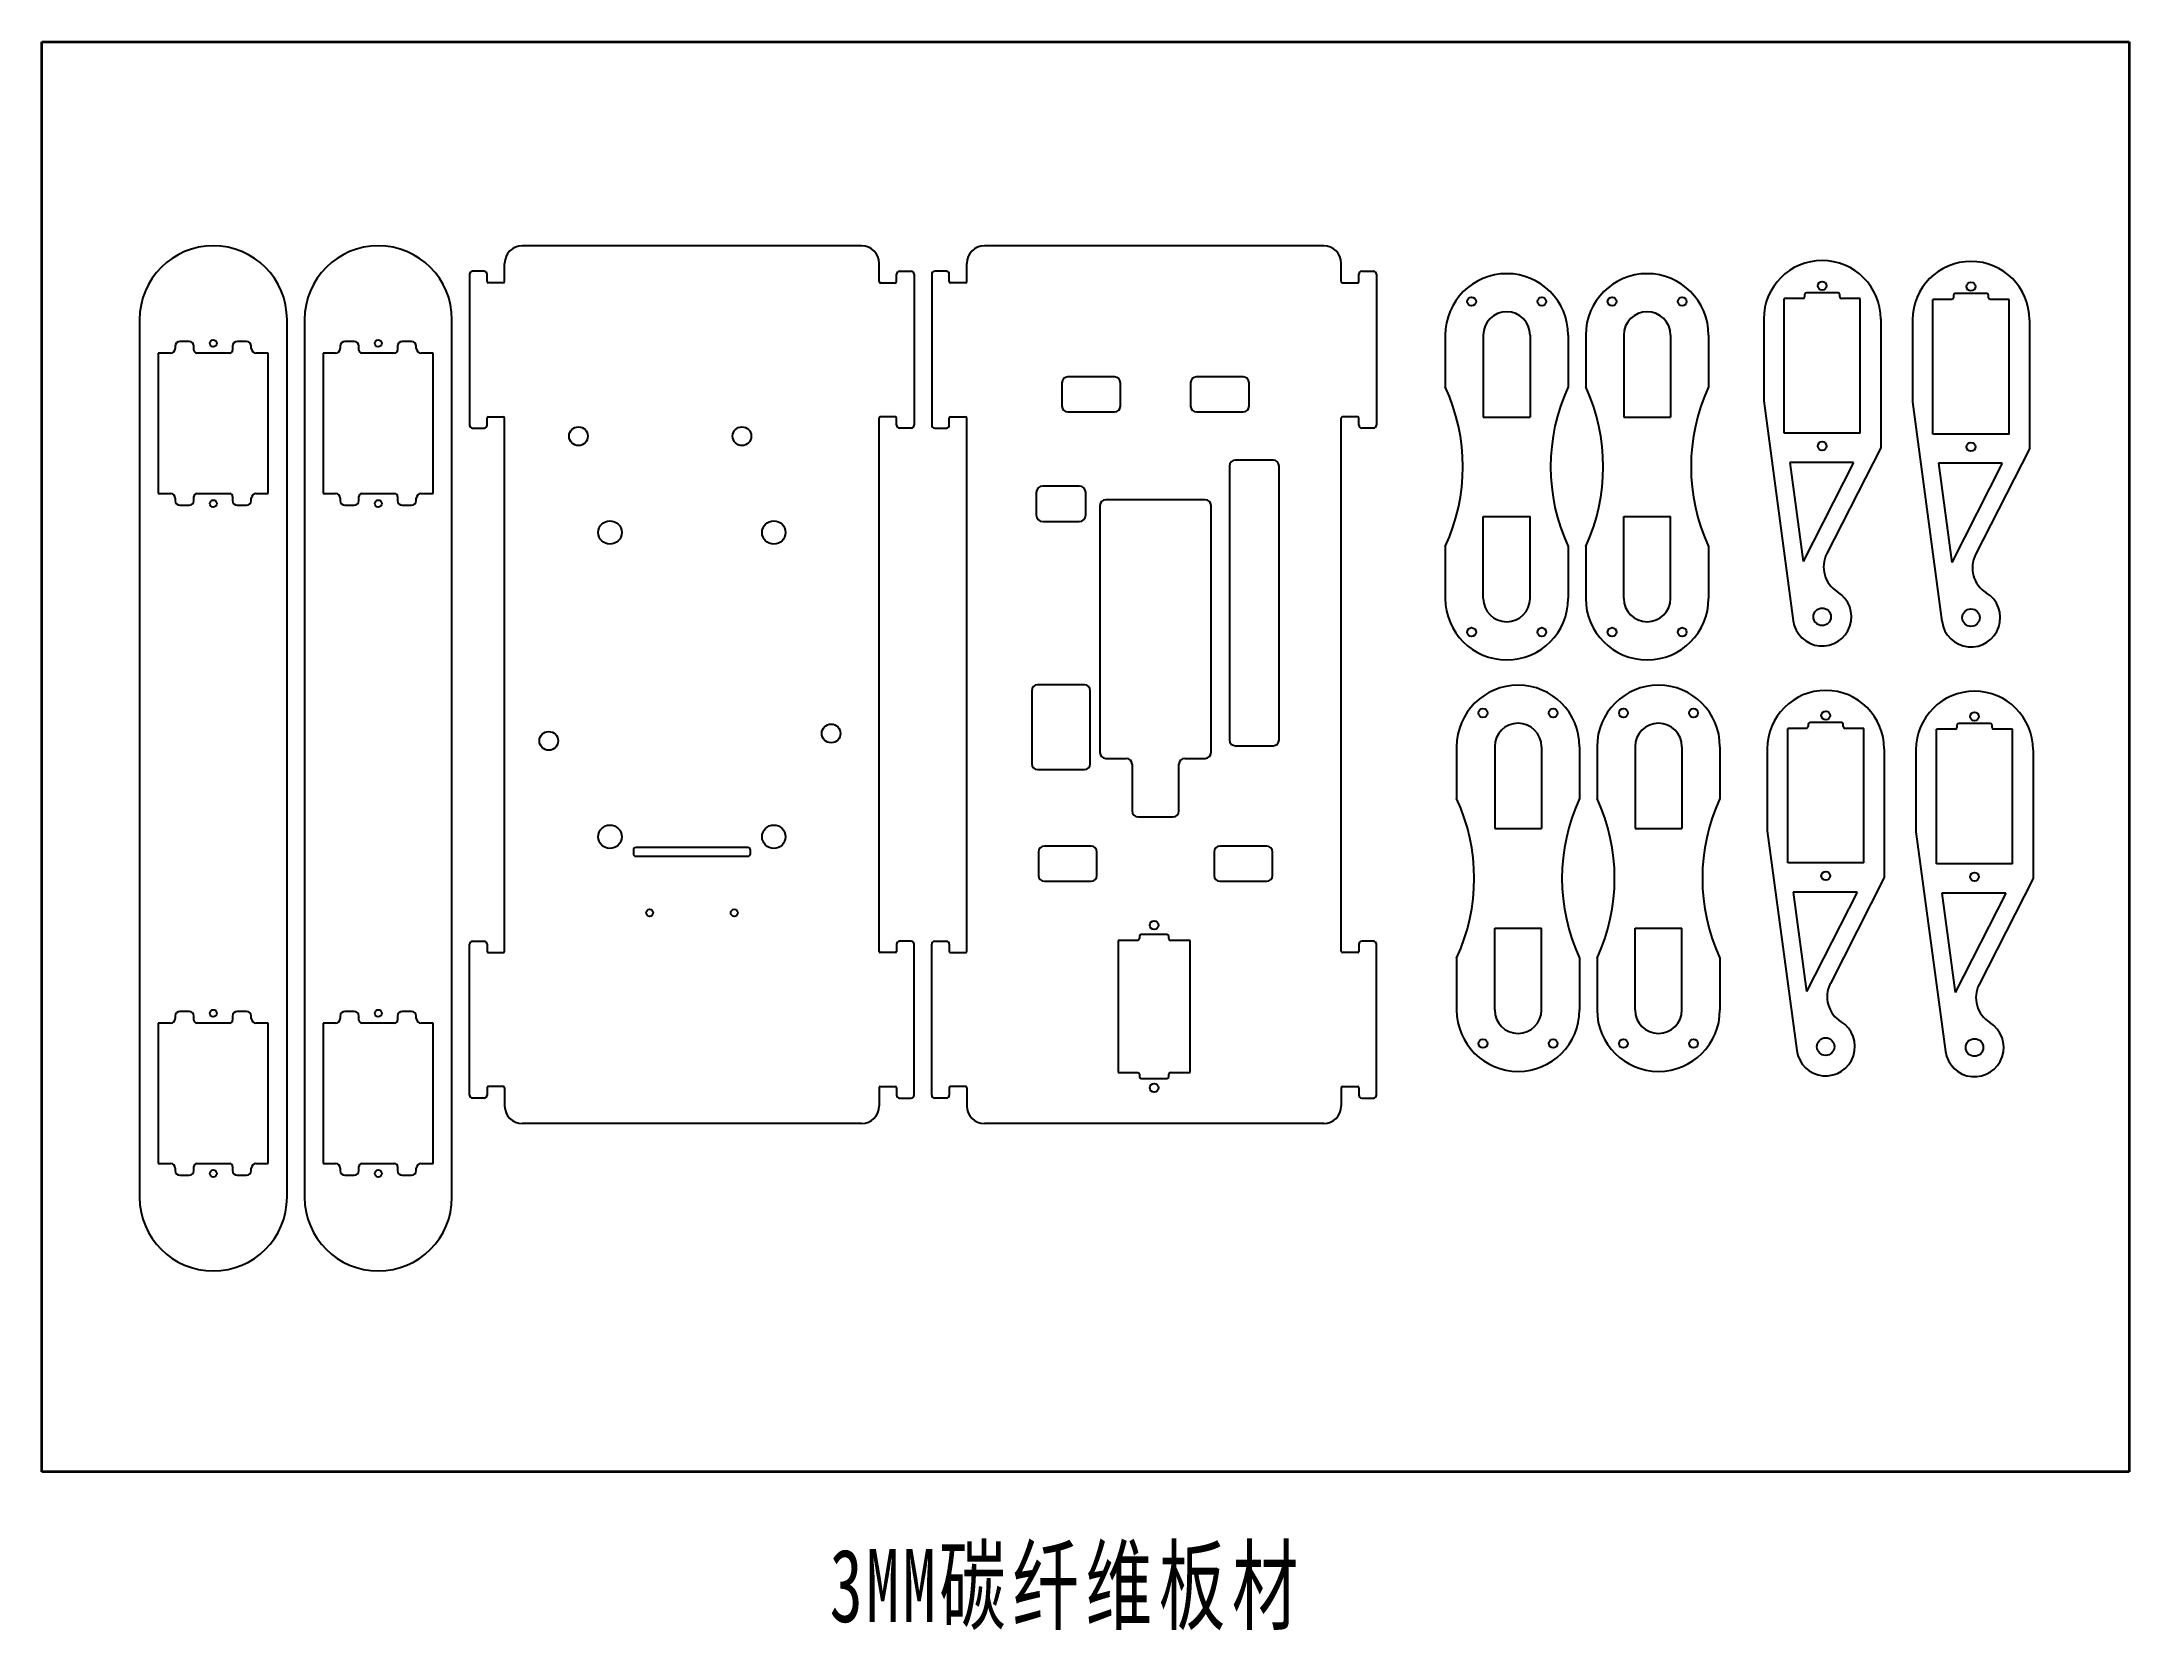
# Model space of a CAD drawing. Header units: millimetres. Extents: x 134 to 491, y 14 to 285.
import ezdxf

# ---------------------------------------------------------------- set-up
doc = ezdxf.new("R2010")
doc.units = ezdxf.units.MM
doc.layers.get('0').update_dxf_attribs({"lineweight": 35})
doc.layers.add('尺寸线层', color=3, linetype='Continuous', lineweight=18)
doc.layers.add('粗实线层', color=7, linetype='Continuous', lineweight=35)
doc.styles.add('标准', font='', dxfattribs={"width": 0.667})
doc.styles.get('标准').set_extended_font_data('宋体')

msp = doc.modelspace()

# ---------------------------------------------------------------- linework, layer by layer
at = {"color": 7, "linetype": 'Continuous', "lineweight": 25}
for p, q in [((274.12, 250.37), (216.12, 250.37)), ((353.12, 250.37), (295.12, 250.37)), ((213.12, 244.27), (213.12, 247.37)), ((277.12, 244.27), (277.12, 247.37)), ((292.12, 244.27), (292.12, 247.37)), ((356.12, 244.27), (356.12, 247.37)), ((207.12, 245.52), (207.12, 219.72)), ((209.62, 246.02), (207.62, 246.02)), ((210.12, 244.27), (210.12, 245.52)), ((212.92, 244.07), (210.32, 244.07)), ((277.32, 244.07), (279.92, 244.07)), ((280.12, 244.27), (280.12, 245.52)), ((280.62, 246.02), (282.62, 246.02)), ((283.12, 245.52), (283.12, 219.72)), ((286.12, 245.52), (286.12, 219.72)), ((288.62, 246.02), (286.62, 246.02)), ((289.12, 244.27), (289.12, 245.52)), ((291.92, 244.07), (289.32, 244.07)), ((356.32, 244.07), (358.92, 244.07)), ((359.12, 244.27), (359.12, 245.52)), ((359.62, 246.02), (361.62, 246.02)), ((362.12, 245.52), (362.12, 219.72)), ((431.81, 218.35), (431.81, 241.35)), ((435.01, 241.35), (431.81, 241.35)), ((435.31, 242.05), (435.31, 241.65)), ((441.01, 242.35), (435.61, 242.35)), ((441.31, 241.65), (441.31, 242.05)), ((444.81, 241.35), (441.61, 241.35)), ((444.81, 218.35), (444.81, 241.35)), ((457.24, 218.2), (457.24, 241.2)), ((460.44, 241.2), (457.24, 241.2)), ((460.74, 241.9), (460.74, 241.5)), ((466.44, 242.2), (461.04, 242.2)), ((466.74, 241.5), (466.74, 241.9)), ((470.24, 241.2), (467.04, 241.2)), ((470.24, 218.2), (470.24, 241.2)), ((150.72, 237.77), (150.72, 87.77)), ((175.92, 87.77), (175.92, 237.77)), ((178.92, 237.77), (178.92, 87.77)), ((204.12, 87.77), (204.12, 237.77)), ((428.31, 237.85), (428.31, 223.85)), ((448.31, 237.85), (448.31, 215.85)), ((453.74, 237.7), (453.74, 223.7)), ((473.74, 237.7), (473.74, 215.7)), ((156.02, 232.02), (153.92, 232.02)), ((153.92, 232.02), (153.92, 208.02)), ((156.82, 233.22), (156.82, 232.82)), ((159.22, 234.02), (157.62, 234.02)), ((160.02, 232.52), (160.02, 233.22)), ((166.12, 232.02), (160.52, 232.02)), ((166.62, 233.22), (166.62, 232.52)), ((169.02, 234.02), (167.42, 234.02)), ((169.82, 232.82), (169.82, 233.22)), ((172.72, 232.02), (170.62, 232.02)), ((172.72, 208.02), (172.72, 232.02)), ((184.22, 232.02), (182.12, 232.02)), ((182.12, 232.02), (182.12, 208.02)), ((185.02, 233.22), (185.02, 232.82)), ((187.42, 234.02), (185.82, 234.02)), ((188.22, 232.52), (188.22, 233.22)), ((194.32, 232.02), (188.72, 232.02)), ((194.82, 233.22), (194.82, 232.52)), ((197.22, 234.02), (195.62, 234.02)), ((198.02, 232.82), (198.02, 233.22)), ((200.92, 232.02), (198.82, 232.02)), ((200.92, 208.02), (200.92, 232.02)), ((373.89, 235.11), (373.89, 226.25)), ((380.39, 235.11), (380.39, 221.11)), ((388.39, 235.11), (388.39, 221.11)), ((394.89, 235.11), (394.89, 226.25)), ((397.89, 235.11), (397.89, 226.25)), ((404.39, 235.11), (404.39, 221.11)), ((412.39, 235.11), (412.39, 221.11)), ((418.89, 235.11), (418.89, 226.25)), ((308.36, 226.97), (308.36, 222.97)), ((317.36, 227.97), (309.36, 227.97)), ((318.36, 222.97), (318.36, 226.97)), ((330.36, 226.97), (330.36, 222.97)), ((339.36, 227.97), (331.36, 227.97)), ((340.36, 222.97), (340.36, 226.97)), ((309.36, 221.97), (317.36, 221.97)), ((331.36, 221.97), (339.36, 221.97)), ((428.31, 223.85), (433.35, 186.3)), ((453.74, 223.7), (458.78, 186.15)), ((207.62, 219.22), (209.62, 219.22)), ((210.12, 219.72), (210.12, 220.97)), ((210.32, 221.17), (212.92, 221.17)), ((213.12, 129.77), (213.12, 220.97)), ((277.12, 129.77), (277.12, 220.97)), ((279.92, 221.17), (277.32, 221.17)), ((280.12, 219.72), (280.12, 220.97)), ((282.62, 219.22), (280.62, 219.22)), ((286.62, 219.22), (288.62, 219.22)), ((289.12, 219.72), (289.12, 220.97)), ((289.32, 221.17), (291.92, 221.17)), ((292.12, 129.77), (292.12, 220.97)), ((356.12, 129.77), (356.12, 220.97)), ((358.92, 221.17), (356.32, 221.17)), ((359.12, 219.72), (359.12, 220.97)), ((361.62, 219.22), (359.62, 219.22)), ((380.39, 221.11), (388.39, 221.11)), ((404.39, 221.11), (412.39, 221.11)), ((444.81, 218.35), (431.81, 218.35)), ((470.24, 218.2), (457.24, 218.2)), ((448.31, 215.85), (439.09, 197.76)), ((473.74, 215.7), (464.52, 197.61)), ((337.01, 212.73), (337.01, 165.92)), ((344.48, 213.73), (338.01, 213.73)), ((345.48, 165.92), (345.48, 212.73)), ((432.75, 213.35), (435.03, 196.39)), ((443.67, 213.35), (432.75, 213.35)), ((443.67, 213.35), (435.03, 196.39)), ((458.17, 213.2), (460.45, 196.24)), ((469.09, 213.2), (458.17, 213.2)), ((469.09, 213.2), (460.45, 196.24)), ((153.92, 208.02), (156.02, 208.02)), ((156.82, 207.22), (156.82, 206.82)), ((160.02, 206.82), (160.02, 207.52)), ((160.52, 208.02), (166.12, 208.02)), ((166.62, 207.52), (166.62, 206.82)), ((169.82, 206.82), (169.82, 207.22)), ((170.62, 208.02), (172.72, 208.02)), ((182.12, 208.02), (184.22, 208.02)), ((185.02, 207.22), (185.02, 206.82)), ((188.22, 206.82), (188.22, 207.52)), ((188.72, 208.02), (194.32, 208.02)), ((194.82, 207.52), (194.82, 206.82)), ((198.02, 206.82), (198.02, 207.22)), ((198.82, 208.02), (200.92, 208.02)), ((303.97, 208.2), (303.97, 204.37)), ((311.31, 209.32), (305.09, 209.32)), ((312.44, 204.37), (312.44, 208.2)), ((332.86, 206.97), (315.86, 206.97)), ((157.62, 206.02), (159.22, 206.02)), ((167.42, 206.02), (169.02, 206.02)), ((185.82, 206.02), (187.42, 206.02)), ((195.62, 206.02), (197.22, 206.02)), ((314.86, 205.97), (314.86, 163.77)), ((333.86, 163.77), (333.86, 205.97)), ((380.39, 204.11), (388.39, 204.11)), ((380.39, 190.11), (380.39, 204.11)), ((388.39, 190.11), (388.39, 204.11)), ((404.39, 204.11), (412.39, 204.11)), ((404.39, 190.11), (404.39, 204.11)), ((412.39, 190.11), (412.39, 204.11)), ((305.09, 203.24), (311.31, 203.24)), ((373.89, 198.97), (373.89, 190.11)), ((394.89, 198.97), (394.89, 190.11)), ((397.89, 198.97), (397.89, 190.11)), ((418.89, 198.97), (418.89, 190.11)), ((312.21, 175.34), (304.21, 175.34)), ((303.21, 174.34), (303.21, 161.84)), ((313.21, 161.84), (313.21, 174.34)), ((432.41, 144.89), (432.41, 167.89)), ((435.61, 167.89), (432.41, 167.89)), ((435.91, 168.59), (435.91, 168.19)), ((441.61, 168.89), (436.21, 168.89)), ((441.91, 168.19), (441.91, 168.59)), ((445.41, 167.89), (442.21, 167.89)), ((445.41, 144.89), (445.41, 167.89)), ((457.84, 144.74), (457.84, 167.74)), ((461.04, 167.74), (457.84, 167.74)), ((461.34, 168.44), (461.34, 168.04)), ((467.04, 168.74), (461.64, 168.74)), ((467.34, 168.04), (467.34, 168.44)), ((470.84, 167.74), (467.64, 167.74)), ((470.84, 144.74), (470.84, 167.74)), ((338.01, 164.92), (344.48, 164.92)), ((375.83, 164.77), (375.83, 155.9)), ((382.33, 164.77), (382.33, 150.77)), ((390.33, 164.77), (390.33, 150.77)), ((396.83, 164.77), (396.83, 155.9)), ((399.83, 164.77), (399.83, 155.9)), ((406.33, 164.77), (406.33, 150.77)), ((414.33, 164.77), (414.33, 150.77)), ((420.83, 164.77), (420.83, 155.9)), ((428.91, 164.39), (428.91, 150.39)), ((448.91, 164.39), (448.91, 142.39)), ((454.34, 164.24), (454.34, 150.24)), ((474.34, 164.24), (474.34, 142.24)), ((304.21, 160.84), (312.21, 160.84)), ((315.86, 162.77), (319.36, 162.77)), ((320.36, 161.77), (320.36, 153.77)), ((328.36, 153.77), (328.36, 161.77)), ((329.36, 162.77), (332.86, 162.77)), ((321.36, 152.77), (327.36, 152.77)), ((382.33, 150.77), (390.33, 150.77)), ((406.33, 150.77), (414.33, 150.77)), ((428.91, 150.39), (433.96, 112.85)), ((454.34, 150.24), (459.39, 112.7)), ((235.12, 147.08), (235.12, 146.48)), ((254.67, 147.53), (235.57, 147.53)), ((255.12, 146.48), (255.12, 147.08)), ((304.36, 146.77), (304.36, 142.77)), ((313.36, 147.77), (305.36, 147.77)), ((314.36, 142.77), (314.36, 146.77)), ((334.36, 146.77), (334.36, 142.77)), ((343.36, 147.77), (335.36, 147.77)), ((344.36, 142.77), (344.36, 146.77)), ((235.57, 146.03), (254.67, 146.03)), ((445.41, 144.89), (432.41, 144.89)), ((470.84, 144.74), (457.84, 144.74)), ((305.36, 141.77), (313.36, 141.77)), ((335.36, 141.77), (343.36, 141.77)), ((433.35, 139.89), (435.63, 122.93)), ((444.27, 139.89), (433.35, 139.89)), ((444.27, 139.89), (435.63, 122.93)), ((448.91, 142.39), (439.7, 124.3)), ((458.78, 139.74), (461.06, 122.78)), ((469.7, 139.74), (458.78, 139.74)), ((469.7, 139.74), (461.06, 122.78)), ((474.34, 142.24), (465.12, 124.15)), ((321.62, 132.37), (321.62, 131.97)), ((326.32, 132.67), (321.92, 132.67)), ((326.62, 131.97), (326.62, 132.37)), ((382.33, 133.77), (390.33, 133.77)), ((382.33, 119.77), (382.33, 133.77)), ((390.33, 119.77), (390.33, 133.77)), ((406.33, 133.77), (414.33, 133.77)), ((406.33, 119.77), (406.33, 133.77)), ((414.33, 119.77), (414.33, 133.77)), ((207.12, 105.22), (207.12, 131.02)), ((207.62, 131.52), (209.62, 131.52)), ((210.12, 131.02), (210.12, 129.77)), ((210.32, 129.57), (212.92, 129.57)), ((279.92, 129.57), (277.32, 129.57)), ((280.12, 131.02), (280.12, 129.77)), ((282.62, 131.52), (280.62, 131.52)), ((283.12, 105.22), (283.12, 131.02)), ((286.12, 105.22), (286.12, 131.02)), ((286.62, 131.52), (288.62, 131.52)), ((289.12, 131.02), (289.12, 129.77)), ((289.32, 129.57), (291.92, 129.57)), ((317.97, 131.67), (317.97, 109.07)), ((321.32, 131.67), (317.97, 131.67)), ((330.27, 131.67), (326.92, 131.67)), ((330.27, 109.07), (330.27, 131.67)), ((358.92, 129.57), (356.32, 129.57)), ((359.12, 131.02), (359.12, 129.77)), ((361.62, 131.52), (359.62, 131.52)), ((362.12, 105.22), (362.12, 131.02)), ((375.83, 128.63), (375.83, 119.77)), ((396.83, 128.63), (396.83, 119.77)), ((399.83, 128.63), (399.83, 119.77)), ((420.83, 128.63), (420.83, 119.77)), ((156.82, 118.72), (156.82, 118.32)), ((159.22, 119.52), (157.62, 119.52)), ((160.02, 118.02), (160.02, 118.72)), ((166.62, 118.72), (166.62, 118.02)), ((169.02, 119.52), (167.42, 119.52)), ((169.82, 118.32), (169.82, 118.72)), ((185.02, 118.72), (185.02, 118.32)), ((187.42, 119.52), (185.82, 119.52)), ((188.22, 118.02), (188.22, 118.72)), ((194.82, 118.72), (194.82, 118.02)), ((197.22, 119.52), (195.62, 119.52)), ((198.02, 118.32), (198.02, 118.72)), ((156.02, 117.52), (153.92, 117.52)), ((153.92, 117.52), (153.92, 93.52)), ((166.12, 117.52), (160.52, 117.52)), ((172.72, 117.52), (170.62, 117.52)), ((172.72, 93.52), (172.72, 117.52)), ((184.22, 117.52), (182.12, 117.52)), ((182.12, 117.52), (182.12, 93.52)), ((194.32, 117.52), (188.72, 117.52)), ((200.92, 117.52), (198.82, 117.52)), ((200.92, 93.52), (200.92, 117.52)), ((317.97, 109.07), (321.32, 109.07)), ((321.62, 108.77), (321.62, 108.37)), ((321.92, 108.07), (326.32, 108.07)), ((326.62, 108.37), (326.62, 108.77)), ((326.92, 109.07), (330.27, 109.07)), ((209.62, 104.72), (207.62, 104.72)), ((210.12, 106.47), (210.12, 105.22)), ((212.92, 106.67), (210.32, 106.67)), ((213.12, 106.47), (213.12, 103.37)), ((277.12, 106.47), (277.12, 103.37)), ((277.32, 106.67), (279.92, 106.67)), ((280.12, 106.47), (280.12, 105.22)), ((280.62, 104.72), (282.62, 104.72)), ((288.62, 104.72), (286.62, 104.72)), ((289.12, 106.47), (289.12, 105.22)), ((291.92, 106.67), (289.32, 106.67)), ((292.12, 106.47), (292.12, 103.37)), ((356.12, 106.47), (356.12, 103.37)), ((356.32, 106.67), (358.92, 106.67)), ((359.12, 106.47), (359.12, 105.22)), ((359.62, 104.72), (361.62, 104.72)), ((274.12, 100.37), (216.12, 100.37)), ((353.12, 100.37), (295.12, 100.37)), ((153.92, 93.52), (156.02, 93.52)), ((160.02, 92.32), (160.02, 93.02)), ((160.52, 93.52), (166.12, 93.52)), ((166.62, 93.02), (166.62, 92.32)), ((170.62, 93.52), (172.72, 93.52)), ((182.12, 93.52), (184.22, 93.52)), ((188.22, 92.32), (188.22, 93.02)), ((188.72, 93.52), (194.32, 93.52)), ((194.82, 93.02), (194.82, 92.32)), ((198.82, 93.52), (200.92, 93.52)), ((156.82, 92.72), (156.82, 92.32)), ((157.62, 91.52), (159.22, 91.52)), ((167.42, 91.52), (169.02, 91.52)), ((169.82, 92.32), (169.82, 92.72)), ((185.02, 92.72), (185.02, 92.32)), ((185.82, 91.52), (187.42, 91.52)), ((195.62, 91.52), (197.22, 91.52)), ((198.02, 92.32), (198.02, 92.72))]:
    msp.add_line(p, q, dxfattribs=at)
for centre, radius in [((438.31, 243.55), 0.75), ((463.74, 243.4), 0.75), ((378.39, 240.86), 0.75), ((390.39, 240.86), 0.75), ((402.39, 240.86), 0.75), ((414.39, 240.86), 0.75), ((163.32, 233.72), 0.6), ((191.52, 233.72), 0.6), ((225.74, 217.83), 1.6), ((253.68, 217.83), 1.6), ((438.31, 216.15), 0.75), ((463.74, 216), 0.75), ((163.32, 206.32), 0.6), ((191.52, 206.32), 0.6), ((231.12, 201.37), 2), ((259.12, 201.37), 2), ((438.31, 186.97), 1.5), ((463.74, 186.82), 1.5), ((378.39, 184.36), 0.75), ((390.39, 184.36), 0.75), ((402.39, 184.36), 0.75), ((414.39, 184.36), 0.75), ((380.33, 170.52), 0.75), ((392.33, 170.52), 0.75), ((404.33, 170.52), 0.75), ((416.33, 170.52), 0.75), ((268.92, 167.03), 1.6), ((438.91, 170.09), 0.75), ((464.34, 169.94), 0.75), ((220.66, 165.76), 1.6), ((231.12, 149.37), 2), ((259.12, 149.37), 2), ((438.91, 142.69), 0.75), ((464.34, 142.54), 0.75), ((237.89, 136.37), 0.6), ((252.35, 136.37), 0.6), ((324.12, 134.27), 0.75), ((163.32, 119.22), 0.6), ((191.52, 119.22), 0.6), ((380.33, 114.02), 0.75), ((392.33, 114.02), 0.75), ((404.33, 114.02), 0.75), ((416.33, 114.02), 0.75), ((438.91, 113.51), 1.5), ((464.34, 113.36), 1.5), ((324.12, 106.47), 0.75), ((163.32, 91.82), 0.6), ((191.52, 91.82), 0.6)]:
    msp.add_circle(centre, radius, dxfattribs=at)
for centre, radius, start, end in [((163.32, 237.77), 12.6, 0, 180), ((191.52, 237.77), 12.6, 0, 180), ((216.12, 247.37), 3, 90, 180), ((274.12, 247.37), 3, 0, 90), ((295.12, 247.37), 3, 90, 180), ((353.12, 247.37), 3, 0, 90), ((438.31, 237.85), 10, 360, 180), ((463.74, 237.7), 10, 0, 180), ((207.62, 245.52), 0.5, 90, 180), ((209.62, 245.52), 0.5, 0, 90), ((210.32, 244.27), 0.2, 180, 270), ((212.92, 244.27), 0.2, 270, 360), ((277.32, 244.27), 0.2, 180, 270), ((279.92, 244.27), 0.2, 270, 0), ((280.62, 245.52), 0.5, 90, 180), ((282.62, 245.52), 0.5, 0, 90), ((286.62, 245.52), 0.5, 90, 180), ((288.62, 245.52), 0.5, 0, 90), ((289.32, 244.27), 0.2, 180, 270), ((291.92, 244.27), 0.2, 270, 360), ((356.32, 244.27), 0.2, 180, 270), ((358.92, 244.27), 0.2, 270, 0), ((359.62, 245.52), 0.5, 90, 180), ((361.62, 245.52), 0.5, 0, 90), ((384.39, 235.11), 10.5, 0, 180), ((408.39, 235.11), 10.5, 0, 180), ((384.39, 235.11), 4, 360, 180), ((408.39, 235.11), 4, 360, 180), ((435.01, 241.65), 0.3, 270, 0), ((435.61, 242.05), 0.3, 90, 180), ((441.01, 242.05), 0.3, 0, 90), ((441.61, 241.65), 0.3, 180, 270), ((460.44, 241.5), 0.3, 270, 0), ((461.04, 241.9), 0.3, 90, 180), ((466.44, 241.9), 0.3, 0, 90), ((467.04, 241.5), 0.3, 180, 270), ((156.02, 232.82), 0.8, 270, 0), ((157.62, 233.22), 0.8, 90, 180), ((159.22, 233.22), 0.8, 0, 90), ((160.52, 232.52), 0.5, 180, 270), ((166.12, 232.52), 0.5, 270, 0), ((167.42, 233.22), 0.8, 90, 180), ((169.02, 233.22), 0.8, 0, 90), ((170.62, 232.82), 0.8, 180, 270), ((184.22, 232.82), 0.8, 270, 360), ((185.82, 233.22), 0.8, 90, 180), ((187.42, 233.22), 0.8, 0, 90), ((188.72, 232.52), 0.5, 180, 270), ((194.32, 232.52), 0.5, 270, 0), ((195.62, 233.22), 0.8, 90, 180), ((197.22, 233.22), 0.8, 360, 90), ((198.82, 232.82), 0.8, 180, 270), ((309.36, 226.97), 1, 90, 180), ((317.36, 226.97), 1, 0, 90), ((331.36, 226.97), 1, 90, 180), ((339.36, 226.97), 1, 360, 90), ((344.39, 212.61), 32.5, 335.1884, 24.8116), ((424.39, 212.61), 32.5, 155.1884, 204.8116), ((368.39, 212.61), 32.5, 335.1884, 24.8116), ((448.39, 212.61), 32.5, 155.1884, 204.8116), ((309.36, 222.97), 1, 180, 270), ((317.36, 222.97), 1, 270, 360), ((331.36, 222.97), 1, 180, 270), ((339.36, 222.97), 1, 270, 0), ((207.62, 219.72), 0.5, 180, 270), ((209.62, 219.72), 0.5, 270, 0), ((210.32, 220.97), 0.2, 90, 180), ((212.92, 220.97), 0.2, 360, 90), ((277.32, 220.97), 0.2, 90, 180), ((279.92, 220.97), 0.2, 0, 90), ((280.62, 219.72), 0.5, 180, 270), ((282.62, 219.72), 0.5, 270, 0), ((286.62, 219.72), 0.5, 180, 270), ((288.62, 219.72), 0.5, 270, 360), ((289.32, 220.97), 0.2, 90, 180), ((291.92, 220.97), 0.2, 0, 90), ((356.32, 220.97), 0.2, 90, 180), ((358.92, 220.97), 0.2, 360, 90), ((359.62, 219.72), 0.5, 180, 270), ((361.62, 219.72), 0.5, 270, 360), ((338.01, 212.73), 1, 90, 180), ((344.48, 212.73), 1, 0, 90), ((156.02, 207.22), 0.8, 360, 90), ((160.52, 207.52), 0.5, 90, 180), ((166.12, 207.52), 0.5, 0, 90), ((170.62, 207.22), 0.8, 90, 180), ((184.22, 207.22), 0.8, 0, 90), ((188.72, 207.52), 0.5, 90, 180), ((194.32, 207.52), 0.5, 0, 90), ((198.82, 207.22), 0.8, 90, 180), ((305.09, 208.2), 1.12, 90, 180), ((311.31, 208.2), 1.12, 0, 90), ((315.86, 205.97), 1, 90, 180), ((332.86, 205.97), 1, 0, 90), ((157.62, 206.82), 0.8, 180, 270), ((159.22, 206.82), 0.8, 270, 360), ((167.42, 206.82), 0.8, 180, 270), ((169.02, 206.82), 0.8, 270, 0), ((185.82, 206.82), 0.8, 180, 270), ((187.42, 206.82), 0.8, 270, 0), ((195.62, 206.82), 0.8, 180, 270), ((197.22, 206.82), 0.8, 270, 0), ((305.09, 204.37), 1.12, 180, 270), ((311.31, 204.37), 1.12, 270, 360), ((443.55, 195.49), 5, 153, 238.4182), ((468.97, 195.34), 5, 153, 238.4182), ((384.39, 190.11), 10.5, 180, 0), ((384.39, 190.11), 4, 180, 0), ((408.39, 190.11), 10.5, 180, 360), ((408.39, 190.11), 4, 180, 0), ((438.31, 186.97), 5, 187.6522, 58.4182), ((463.74, 186.82), 5, 187.6522, 58.4182), ((304.21, 174.34), 1, 90, 180), ((312.21, 174.34), 1, 0, 90), ((386.33, 164.77), 10.5, 0, 180), ((410.33, 164.77), 10.5, 0, 180), ((438.91, 164.39), 10, 0, 180), ((464.34, 164.24), 10, 0, 180), ((386.33, 164.77), 4, 360, 180), ((410.33, 164.77), 4, 360, 180), ((435.61, 168.19), 0.3, 270, 0), ((436.21, 168.59), 0.3, 90, 180), ((441.61, 168.59), 0.3, 0, 90), ((442.21, 168.19), 0.3, 180, 270), ((461.04, 168.04), 0.3, 270, 0), ((461.64, 168.44), 0.3, 90, 180), ((467.04, 168.44), 0.3, 0, 90), ((467.64, 168.04), 0.3, 180, 270), ((338.01, 165.92), 1, 180, 270), ((344.48, 165.92), 1, 270, 0), ((304.21, 161.84), 1, 180, 270), ((312.21, 161.84), 1, 270, 0), ((315.86, 163.77), 1, 180, 270), ((319.36, 161.77), 1, 0, 90), ((329.36, 161.77), 1, 90, 180), ((332.86, 163.77), 1, 270, 360), ((321.36, 153.77), 1, 180, 270), ((327.36, 153.77), 1, 270, 360), ((346.33, 142.27), 32.5, 335.1884, 24.8116), ((426.33, 142.27), 32.5, 155.1884, 204.8116), ((370.33, 142.27), 32.5, 335.1884, 24.8116), ((450.33, 142.27), 32.5, 155.1884, 204.8116), ((235.57, 147.08), 0.45, 90, 180), ((235.57, 146.48), 0.45, 180, 270), ((254.67, 147.08), 0.45, 0, 90), ((254.67, 146.48), 0.45, 270, 0), ((305.36, 146.77), 1, 90, 180), ((313.36, 146.77), 1, 0, 90), ((335.36, 146.77), 1, 90, 180), ((343.36, 146.77), 1, 0, 90), ((305.36, 142.77), 1, 180, 270), ((313.36, 142.77), 1, 270, 0), ((335.36, 142.77), 1, 180, 270), ((343.36, 142.77), 1, 270, 0), ((321.92, 132.37), 0.3, 90, 180), ((326.32, 132.37), 0.3, 0, 90), ((207.62, 131.02), 0.5, 90, 180), ((209.62, 131.02), 0.5, 0, 90), ((210.32, 129.77), 0.2, 180, 270), ((212.92, 129.77), 0.2, 270, 0), ((277.32, 129.77), 0.2, 180, 270), ((279.92, 129.77), 0.2, 270, 0), ((280.62, 131.02), 0.5, 90, 180), ((282.62, 131.02), 0.5, 0, 90), ((286.62, 131.02), 0.5, 90, 180), ((288.62, 131.02), 0.5, 0, 90), ((289.32, 129.77), 0.2, 180, 270), ((291.92, 129.77), 0.2, 270, 360), ((321.32, 131.97), 0.3, 270, 0), ((326.92, 131.97), 0.3, 180, 270), ((356.32, 129.77), 0.2, 180, 270), ((358.92, 129.77), 0.2, 270, 360), ((359.62, 131.02), 0.5, 90, 180), ((361.62, 131.02), 0.5, 0, 90), ((444.15, 122.03), 5, 153, 238.4182), ((469.58, 121.88), 5, 153, 238.4182), ((156.02, 118.32), 0.8, 270, 0), ((157.62, 118.72), 0.8, 90, 180), ((159.22, 118.72), 0.8, 0, 90), ((160.52, 118.02), 0.5, 180, 270), ((166.12, 118.02), 0.5, 270, 0), ((167.42, 118.72), 0.8, 90, 180), ((169.02, 118.72), 0.8, 0, 90), ((170.62, 118.32), 0.8, 180, 270), ((184.22, 118.32), 0.8, 270, 0), ((185.82, 118.72), 0.8, 90, 180), ((187.42, 118.72), 0.8, 360, 90), ((188.72, 118.02), 0.5, 180, 270), ((194.32, 118.02), 0.5, 270, 0), ((195.62, 118.72), 0.8, 90, 180), ((197.22, 118.72), 0.8, 0, 90), ((198.82, 118.32), 0.8, 180, 270), ((386.33, 119.77), 10.5, 180, 0), ((386.33, 119.77), 4, 180, 0), ((410.33, 119.77), 10.5, 180, 0), ((410.33, 119.77), 4, 180, 0), ((438.91, 113.51), 5, 187.6522, 58.4182), ((464.34, 113.36), 5, 187.6522, 58.4182), ((321.32, 108.77), 0.3, 0, 90), ((321.92, 108.37), 0.3, 180, 270), ((326.32, 108.37), 0.3, 270, 360), ((326.92, 108.77), 0.3, 90, 180), ((207.62, 105.22), 0.5, 180, 270), ((209.62, 105.22), 0.5, 270, 360), ((210.32, 106.47), 0.2, 90, 180), ((212.92, 106.47), 0.2, 360, 90), ((277.32, 106.47), 0.2, 90, 180), ((279.92, 106.47), 0.2, 0, 90), ((280.62, 105.22), 0.5, 180, 270), ((282.62, 105.22), 0.5, 270, 0), ((286.62, 105.22), 0.5, 180, 270), ((288.62, 105.22), 0.5, 270, 0), ((289.32, 106.47), 0.2, 90, 180), ((291.92, 106.47), 0.2, 0, 90), ((356.32, 106.47), 0.2, 90, 180), ((358.92, 106.47), 0.2, 360, 90), ((359.62, 105.22), 0.5, 180, 270), ((361.62, 105.22), 0.5, 270, 360), ((216.12, 103.37), 3, 180, 270), ((274.12, 103.37), 3, 270, 360), ((295.12, 103.37), 3, 180, 270), ((353.12, 103.37), 3, 270, 360), ((156.02, 92.72), 0.8, 360, 90), ((160.52, 93.02), 0.5, 90, 180), ((166.12, 93.02), 0.5, 360, 90), ((170.62, 92.72), 0.8, 90, 180), ((184.22, 92.72), 0.8, 0, 90), ((188.72, 93.02), 0.5, 90, 180), ((194.32, 93.02), 0.5, 0, 90), ((198.82, 92.72), 0.8, 90, 180), ((157.62, 92.32), 0.8, 180, 270), ((159.22, 92.32), 0.8, 270, 0), ((167.42, 92.32), 0.8, 180, 270), ((169.02, 92.32), 0.8, 270, 0), ((185.82, 92.32), 0.8, 180, 270), ((187.42, 92.32), 0.8, 270, 0), ((195.62, 92.32), 0.8, 180, 270), ((197.22, 92.32), 0.8, 270, 0), ((163.32, 87.77), 12.6, 180, 360), ((191.52, 87.77), 12.6, 180, 360)]:
    msp.add_arc(centre, radius, start, end, dxfattribs=at)
at = {"layer": '粗实线层'}
for p, q in [((134, 285.25), (490.79, 285.25)), ((134, 40.83), (134, 285.25)), ((490.79, 285.25), (490.79, 40.83)), ((490.79, 40.83), (134, 40.83))]:
    msp.add_line(p, q, dxfattribs=at)

# ---------------------------------------------------------------- texts
at = {"layer": '尺寸线层', "insert": (268.66, 27.66), "char_height": 12.5, "width": 510.7354, "attachment_point": 1, "line_spacing_factor": 1.15057, "style": '标准'}
msp.add_mtext('\\T1.1;3MM碳纤维板材', dxfattribs=at)

doc.saveas('drawing.dxf')
